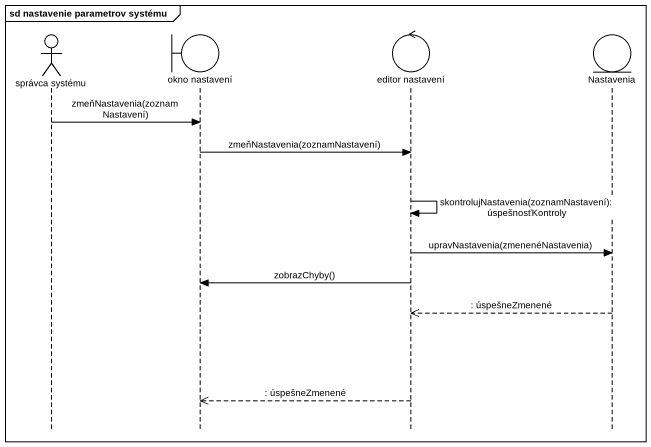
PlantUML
@startuml
mainframe sd nastavenie parametrov systému
hide footbox
actor "správca systému" as správca_systému
boundary "okno nastavení" as okno_nastavení
control "editor nastavení" as editor_nastavení
entity Nastavenia

správca_systému -> okno_nastavení : zmeňNastavenia(zoznamNastavení)
okno_nastavení -> editor_nastavení : zmeňNastavenia(zoznamNastavení)
editor_nastavení -> editor_nastavení : skontrolujNastavenia(zoznamNastavení): úspešnosťKontroly
editor_nastavení -> Nastavenia : upravNastavenia(zmenenéNastavenia)
editor_nastavení -> okno_nastavení : zobrazChyby()
Nastavenia -->> editor_nastavení : : úspešneZmenené
editor_nastavení -->> okno_nastavení : : úspešneZmenené
@enduml
